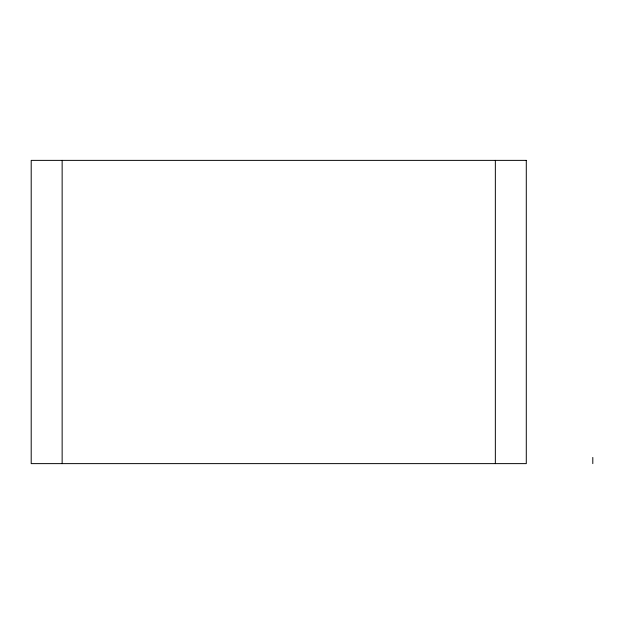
<?xml version="1.0" encoding="UTF-8"?>
<svg xmlns="http://www.w3.org/2000/svg" width="624" height="624" viewBox="0 0 624 624"><rect width="100%" height="100%" fill="white"/><g stroke="black" fill="none" stroke-linecap="round" stroke-linejoin="round"><path stroke-width="0.94" d="M592.8 457.431L592.8 463.624M495.347 160.376L495.347 463.624M62.143 160.376L62.143 463.624M526.289 160.376L31.2 160.376L31.2 463.624L526.289 463.624L526.289 160.376"/></g></svg>
